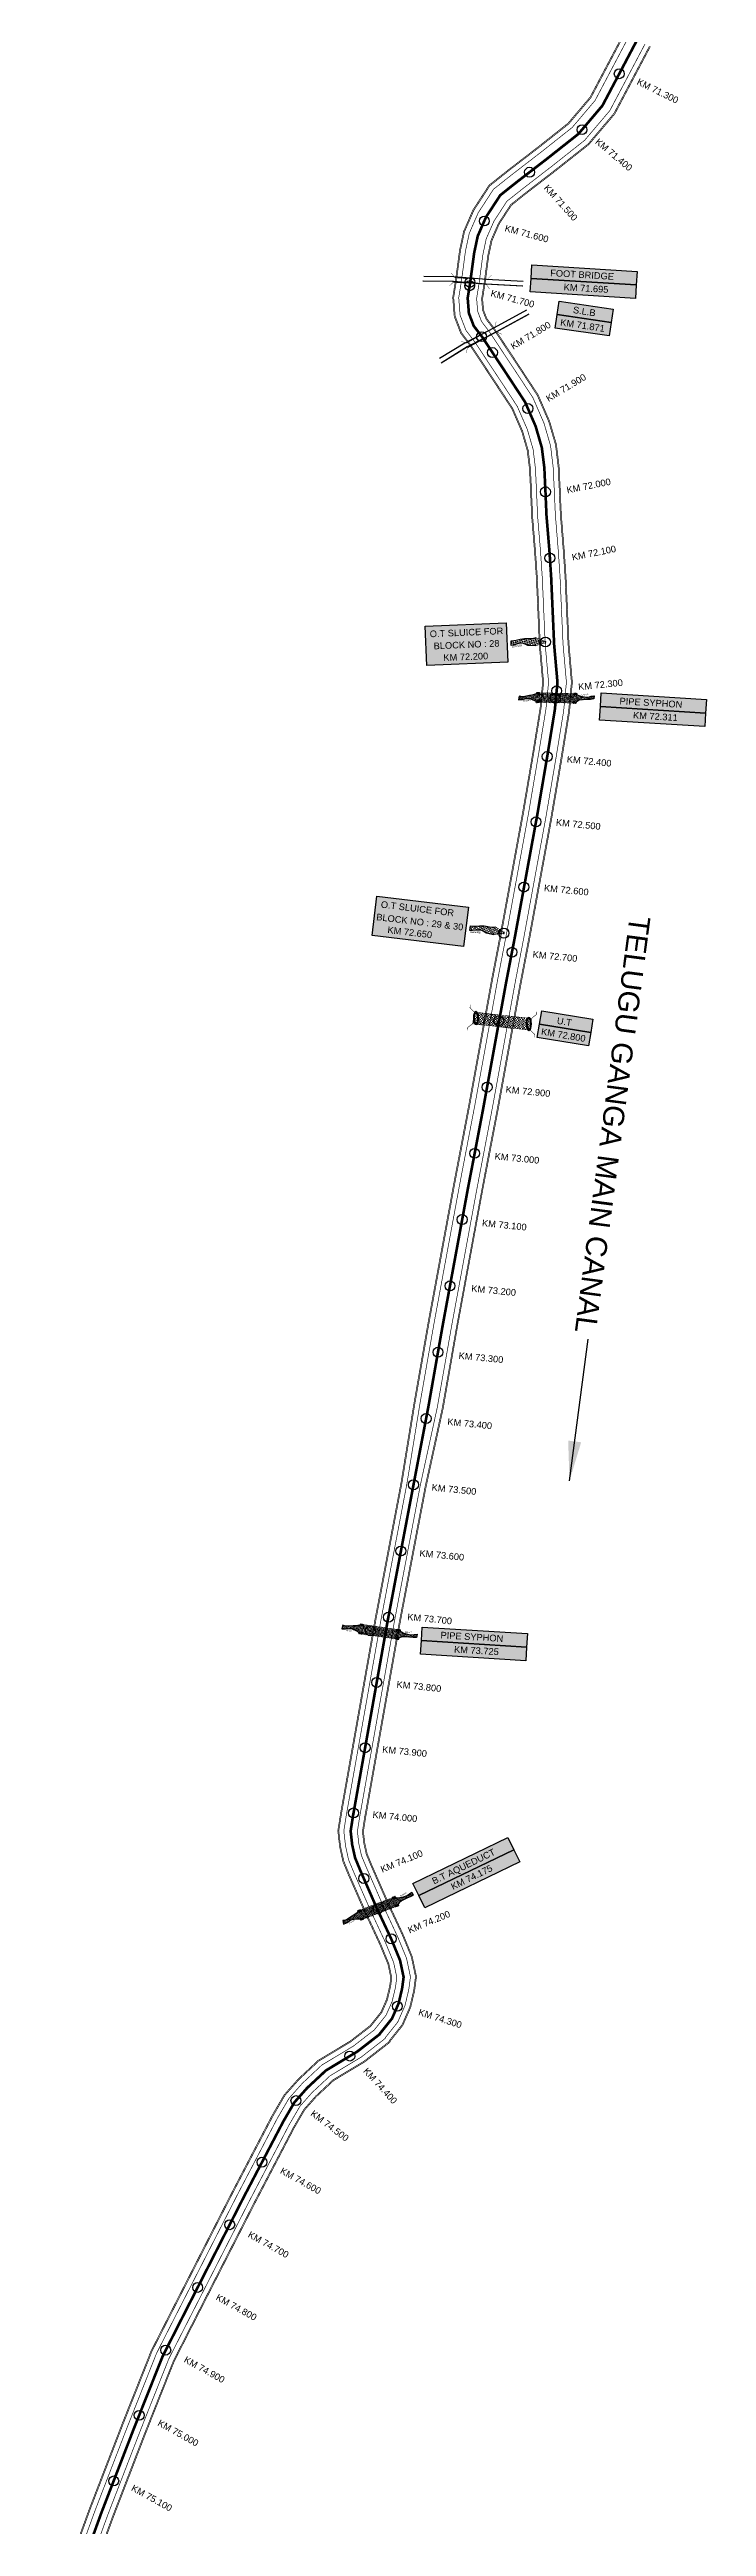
# Model space of a CAD drawing. Header units: inches. Extents: x 85036 to 260440, y 1649183 to 1742360.
# Drawn here: x 94569 to 95559, y 1667395 to 1671132 of the extents above; entities that cross this region are included whole.
import ezdxf

# ---------------------------------------------------------------- set-up
doc = ezdxf.new("R2010")
doc.units = ezdxf.units.IN
doc.header["$MEASUREMENT"] = 0
doc.header["$PDMODE"] = 32
doc.header["$PDSIZE"] = 15
doc.linetypes.add('ACAD_ISO02W100', pattern=[15, 12, -3])
for name, color, linetype in [('bed with', 5, 'Continuous'), ('cahnige', 7, 'Continuous'), ('CARTTRACK', 30, 'ACAD_ISO02W100'), ('chainage', 7, 'Continuous'), ('laying', 4, 'Continuous'), ('lining', 4, 'Continuous'), ('OT', 7, 'Continuous'), ('ROAD', 6, 'Continuous'), ('SLB', 11, 'Continuous'), ('STREAM', 4, 'Continuous'), ('Stu coo', 3, 'Continuous'), ('top of bund', 1, 'Continuous'), ('UT', 173, 'ACAD_ISO02W100'), ('V', 6, 'Continuous'), ('ZSTU', 7, 'Continuous')]:
    doc.layers.add(name, color=color, linetype=linetype)
doc.styles.add('5mm', font='times.ttf', dxfattribs={"height": 3})
doc.styles.get("Standard").update_dxf_attribs({"font": 'arial.ttf'})
doc.dimstyles.get("Standard").update_dxf_attribs({"dimtxt": 0.18, "dimasz": 0.18, "dimexe": 0.18, "dimexo": 0.0625, "dimgap": 0.09, "dimtad": 0, "dimtih": 1, "dimtoh": 1, "dimdec": 4, "dimzin": 0, "dimdsep": 46, "dimtxsty": 'Standard', "dimcen": 0.09, "dimadec": 0, "dimazin": 0, "dimtfac": 1, "dimtdec": 4, "dimtofl": 0, "dimtmove": 0, "dimatfit": 3, "dimfxl": 1, "dimtolj": 1, "dimtzin": 0, "dimarcsym": 0})
pattern_1 = [(228.0128, (-362214.33102, -1526288.49251), (-7.999998232158, -9.0000013416072), [0.134536, -13.319088]), (184.9697, (-362214.42102, -1526288.592507), (12.0000010515176, 0.999991307007), [0.230868, -22.855925]), (132.5104, (-362214.65102, -1526288.61251), (9.9999907183468, -11.0000086738712), [0.162788, -16.116032]), (267.2737, (-362215.04102, -1526288.862507), (0.9999960177272, 20.0000002949735), [0.210238, -20.813558]), (292.8337, (-362215.05102, -1526289.072507), (-5.0000099054371, 11.9999964117778), [0.206155, -20.409373]), (357.2737, (-362214.97102, -1526289.262507), (-20.0000002949735, 0.9999960177272), [0.210238, -20.813558]), (37.6942, (-362214.761022, -1526289.272507), (-13.000007345618, -9.9999904051605), [0.278029, -27.524849]), (72.2553, (-362214.541022, -1526289.102507), (7.0000107627054, 21.9999962312392), [0.262488, -25.986321]), (121.4296, (-362214.46102, -1526288.852507), (-8.0000082341764, 12.9999950364926), [0.21095, -20.884073]), (175.2364, (-362214.57102, -1526288.67251), (11.0000009463196, -0.9999915326613), [0.240832, -11.800763]), (222.3974, (-362214.811022, -1526288.652507), (-12.0000073510732, -10.9999920820141), [0.311448, -30.833375]), (138.8141, (-362214.05102, -1526288.87251), (-7.0000029468057, 5.999997313343), [0.106301, -10.523844]), (171.4692, (-362214.13102, -1526288.802507), (12.9999982848151, -2.0000079100398), [0.202237, -20.021511]), (225, (-362214.331, -1526288.7725), (-1e-16, -1.00000030945), [0.141421, -1.272792]), (203.1986, (-362214.40102, -1526288.65251), (4.999999730667, 2.000001325265), [0.076158, -7.539615]), (291.8014, (-362214.47102, -1526288.6825), (-0.9999999105, 3.00000027301), [0.107703, -5.277462]), (30.9638, (-362214.43102, -1526288.7825), (2.999998022288, 2.00000248354), [0.174929, -5.656023]), (161.5651, (-362214.28102, -1526288.6925), (2.00000043459, -0.99999840322), [0.126491, -3.035787]), (16.3895, (-362215.05102, -1526288.682507), (10.000002198412, 2.999992709818), [0.1772, -17.542845]), (70.3462, (-362214.88102, -1526288.63251), (-3.9999952473717, -11.0000021356062), [0.148661, -14.717408]), (293.1986, (-362214.28102, -1526288.49251), (-2.000001325265, 4.999999730667), [0.152315, -7.463458]), (343.6105, (-362214.22102, -1526288.632507), (-10.000002198412, 2.999992709818), [0.1772, -17.542845]), (339.444, (-362215.05102, -1526289.30251), (-5.000001844542, 1.999995996422), [0.17088, -8.373124]), (294.7751, (-362214.89102, -1526289.36251), (-4.9999921892452, 11.000003421839), [0.143178, -14.174643]), (66.8014, (-362214.27102, -1526289.49251), (2.000001325265, 4.999999730667), [0.152315, -7.463458]), (17.354, (-362214.21102, -1526289.35251), (-13.0000020190968, -3.9999945022591), [0.167631, -16.595424]), (69.444, (-362214.76102, -1526289.49251), (-1.999995996422, -5.000001844542), [0.08544, -8.458564]), (101.3099, (-362214.33102, -1526289.4925), (-0.999997632162, 4.00000075223), [0.05099, -5.048029]), (165.9638, (-362214.34102, -1526289.4425), (3.00000054599, -0.99999805736), [0.206155, -3.91695]), (186.009, (-362214.54102, -1526289.392507), (9.999999750906, 0.9999993174818), [0.19105, -18.913923]), (303.6901, (-362214.43102, -1526288.8725), (-1.000001334507, 1.99999955777), [0.144222, -3.461329]), (353.1572, (-362214.351022, -1526288.992507), (16.9999993654786, -2.0000079979248), [0.251794, -24.927563]), (60.9454, (-362214.10102, -1526289.02251), (-4.000000027199, -7.0000003845697), [0.102956, -10.192674]), (90, (-362214.051, -1526288.9325), (-1, 1), [0.06, -0.94]), (120.2564, (-362214.56102, -1526289.36251), (3.9999948868027, -7.0000024558547), [0.138924, -13.75352]), (48.0128, (-362214.63102, -1526289.24251), (7.999998232158, 9.0000013416072), [0.269072, -13.184552]), (0, (-362214.451, -1526289.0425), (1, 1), [0.26, -0.74]), (325.3048, (-362214.19102, -1526289.04251), (-9.9999942589875, 7.0000086095945), [0.158114, -15.653274]), (254.0546, (-362214.06102, -1526289.13251), (-0.999999889296, -4.000000126652), [0.145602, -7.134508]), (207.646, (-362214.10102, -1526289.272507), (-18.9999958071796, -10.0000077131692), [0.237065, -23.469474]), (175.4261, (-362214.311022, -1526289.382507), (-13.0000005583121, 0.9999948011611), [0.250799, -24.829074])]
pattern_2 = [(0, (-362215.051, -1526289.4925), (1.25, 1.25), [1.25, -1.25])]
pattern_3 = [(228.0128, (-362243.17535, -1526336.432974), (-7.999998232158, -9.0000013416072), [0.134536, -13.319088]), (184.9697, (-362243.26535, -1526336.532974), (12.0000010515176, 0.999991307007), [0.230868, -22.855925]), (132.5104, (-362243.49535, -1526336.552974), (9.9999907183468, -11.0000086738712), [0.162788, -16.116032]), (267.2737, (-362243.88535, -1526336.802974), (0.9999960177272, 20.0000002949735), [0.210238, -20.813558]), (292.8337, (-362243.89535, -1526337.012974), (-5.0000099054371, 11.9999964117778), [0.206155, -20.409373]), (357.2737, (-362243.81535, -1526337.202974), (-20.0000002949735, 0.9999960177272), [0.210238, -20.813558]), (37.6942, (-362243.60535, -1526337.212974), (-13.000007345618, -9.9999904051605), [0.278029, -27.524849]), (72.2553, (-362243.38535, -1526337.042974), (7.0000107627054, 21.9999962312392), [0.262488, -25.986321]), (121.4296, (-362243.30535, -1526336.792974), (-8.0000082341764, 12.9999950364926), [0.21095, -20.884073]), (175.2364, (-362243.41535, -1526336.612974), (11.0000009463196, -0.9999915326613), [0.240832, -11.800763]), (222.3974, (-362243.65535, -1526336.592974), (-12.0000073510732, -10.9999920820141), [0.311448, -30.833375]), (138.8141, (-362242.89535, -1526336.81297), (-7.0000029468057, 5.999997313343), [0.106301, -10.523844]), (171.4692, (-362242.97535, -1526336.742974), (12.9999982848151, -2.0000079100398), [0.202237, -20.021511]), (225, (-362243.17535, -1526336.713), (-1e-16, -1.00000030945), [0.141421, -1.272792]), (203.1986, (-362243.24535, -1526336.59297), (4.999999730667, 2.000001325265), [0.076158, -7.539615]), (291.8014, (-362243.31535, -1526336.62297), (-0.9999999105, 3.00000027301), [0.107703, -5.277462]), (30.9638, (-362243.27535, -1526336.72297), (2.999998022288, 2.00000248354), [0.174929, -5.656023]), (161.5651, (-362243.12535, -1526336.63297), (2.00000043459, -0.99999840322), [0.126491, -3.035787]), (16.3895, (-362243.89535, -1526336.622974), (10.000002198412, 2.999992709818), [0.1772, -17.542845]), (70.3462, (-362243.72535, -1526336.572974), (-3.9999952473717, -11.0000021356062), [0.148661, -14.717408]), (293.1986, (-362243.12535, -1526336.43297), (-2.000001325265, 4.999999730667), [0.152315, -7.463458]), (343.6105, (-362243.06535, -1526336.572974), (-10.000002198412, 2.999992709818), [0.1772, -17.542845]), (339.444, (-362243.89535, -1526337.24297), (-5.000001844542, 1.999995996422), [0.17088, -8.373124]), (294.7751, (-362243.73535, -1526337.302974), (-4.9999921892452, 11.000003421839), [0.143178, -14.174643]), (66.8014, (-362243.11535, -1526337.43297), (2.000001325265, 4.999999730667), [0.152315, -7.463458]), (17.354, (-362243.05535, -1526337.292974), (-13.0000020190968, -3.9999945022591), [0.167631, -16.595424]), (69.444, (-362243.60535, -1526337.43297), (-1.999995996422, -5.000001844542), [0.08544, -8.458564]), (101.3099, (-362243.17535, -1526337.43297), (-0.999997632162, 4.00000075223), [0.05099, -5.048029]), (165.9638, (-362243.18535, -1526337.38297), (3.00000054599, -0.99999805736), [0.206155, -3.91695]), (186.009, (-362243.38535, -1526337.332974), (9.999999750906, 0.9999993174818), [0.19105, -18.913923]), (303.6901, (-362243.27535, -1526336.81297), (-1.000001334507, 1.99999955777), [0.144222, -3.461329]), (353.1572, (-362243.19535, -1526336.932974), (16.9999993654786, -2.0000079979248), [0.251794, -24.927563]), (60.9454, (-362242.94535, -1526336.96297), (-4.000000027199, -7.0000003845697), [0.102956, -10.192674]), (90, (-362242.8953, -1526336.873), (-1, 1), [0.06, -0.94]), (120.2564, (-362243.40535, -1526337.302974), (3.9999948868027, -7.0000024558547), [0.138924, -13.75352]), (48.0128, (-362243.47535, -1526337.182974), (7.999998232158, 9.0000013416072), [0.269072, -13.184552]), (0, (-362243.2953, -1526336.983), (1, 1), [0.26, -0.74]), (325.3048, (-362243.03535, -1526336.982974), (-9.9999942589875, 7.0000086095945), [0.158114, -15.653274]), (254.0546, (-362242.90535, -1526337.07297), (-0.999999889296, -4.000000126652), [0.145602, -7.134508]), (207.646, (-362242.94535, -1526337.212974), (-18.9999958071796, -10.0000077131692), [0.237065, -23.469474]), (175.4261, (-362243.15535, -1526337.322974), (-13.0000005583121, 0.9999948011611), [0.250799, -24.829074])]

# ---------------------------------------------------------------- blocks, each defined once
blk = doc.blocks.new('VBVB')
at = {"layer": 'STREAM'}
h = blk.add_hatch(dxfattribs=at)
h.set_pattern_fill('DASH', color=256, scale=10, style=0)
h.set_pattern_definition([(0, (17867.8837, -28501.71), (1.25, 1.25), [1.25, -1.25])])
h.paths.add_polyline_path([(380096, 1497775), (380098.9, 1497780.2), (380100.4, 1497784.6), (380101.8, 1497788.8), (380103.8, 1497793.6), (380099.5, 1497795.9), (380098.5, 1497793.5), (380097.6, 1497789.6), (380097, 1497787.7), (380095.8, 1497784.7), (380093.9, 1497783), (380090.9, 1497780.8), (380086.6, 1497774), (380084.6, 1497765.2), (380084.1, 1497764.3), (380085.9, 1497763.2), (380086.6, 1497763.8), (380093.7, 1497769.3), (380094.5, 1497772.7)])
at = {"layer": 'OT', "const_width": 0.5}
blk.add_lwpolyline([(380084.6, 1497765.2), (380084.1, 1497764.3), (380083.5, 1497763.5), (380085.4, 1497762.3), (380085.9, 1497763.2), (380084.1, 1497764.3), (380085.9, 1497763.2), (380086.6, 1497763.8), (380093.7, 1497769.3), (380086.6, 1497763.8), (380085.9, 1497763.2), (380084.1, 1497764.3), (380084.6, 1497765.2), (380086.6, 1497774)], dxfattribs=at)
at = {"layer": 'STREAM'}
blk.add_lwpolyline([(380086.6, 1497774), (380090.9, 1497780.8), (380093.9, 1497783), (380095.8, 1497784.7), (380097, 1497787.7), (380097.6, 1497789.6), (380098.5, 1497793.5), (380099.5, 1497795.9), (380103.8, 1497793.6), (380101.8, 1497788.8), (380100.4, 1497784.6), (380098.9, 1497780.2), (380096, 1497775), (380094.5, 1497772.7), (380093.7, 1497769.3)], dxfattribs=at)
at = {"layer": 'cahnige', "style": '5mm'}
blk.add_text('Stream', height=2.5, rotation=71.1743, dxfattribs=at).set_placement((380095, 1497785.5))
blk = doc.blocks.new('FGDFGDFG6YURT')
at = {"layer": 'ROAD', "color": 1, "linetype": 'Continuous', "lineweight": 25}
for points in [[(386103.5, 1482907.4, 0), (386134.5, 1482913, 0), (386162.3, 1482917.4, 0), (386187, 1482923.1, 0)], [(386104.2, 1482903.5, 0), (386135.2, 1482909.2, 0), (386163.1, 1482913.6, 0), (386187.9, 1482919.3, 0)], [(386104.3, 1482907.7, 0), (386135.3, 1482913.3, 0), (386163.2, 1482917.7, 0), (386188, 1482923.4, 0)]]:
    blk.add_polyline3d(points, dxfattribs=at)
at = {"layer": 'SLB'}
for points, const_width in [([(386134.6, 1482913.4), (386134.2, 1482913.4), (386130.6, 1482916.6)], 0.3), ([(386134.6, 1482913.4), (386148.2, 1482915.4), (386161.8, 1482917.9)], 0.5), ([(386161.9, 1482914.1), (386148.3, 1482911.6), (386134.8, 1482908.7)], 0.5), ([(386162, 1482918.2), (386148.4, 1482915.7), (386134.9, 1482912.9)], 0.5), ([(386161.8, 1482917.9), (386162.2, 1482917.9), (386164.8, 1482922)], 0.3), ([(386161.9, 1482914.1), (386162.2, 1482914), (386165.9, 1482910.9)], 0.3), ([(386134.8, 1482908.7), (386134.5, 1482908.7), (386131.9, 1482904.6)], 0.3)]:
    blk.add_lwpolyline(points, dxfattribs=dict(at, const_width=const_width))
blk = doc.blocks.new('A$C377B10CC')
at = {"layer": 'STREAM'}
h = blk.add_hatch(dxfattribs=at)
h.set_pattern_fill('DASH', color=256, scale=10, style=0)
h.set_pattern_definition(pattern_2)
h.paths.add_polyline_path([(-60.2, -34.7), (-54, -38.6), (-47.9, -42.7), (-22.3, -0.1), (-28.4, 4), (-34.5, 8)])
h = blk.add_hatch(dxfattribs=at)
h.set_pattern_fill('DASH', color=256, scale=10, style=0)
h.set_pattern_definition(pattern_2)
h.paths.add_polyline_path([(-21.1, 10.4), (-19.3, 15), (-16.2, 21.2), (-13.8, 26.1), (-11.8, 30.8), (-15.9, 33.3), (-17.5, 29), (-18.4, 24.9), (-21.4, 20), (-25.2, 15.7), (-29.9, 11.7), (-32.6, 7.4), (-28.1, 4.5), (-23.6, 1.5), (-21.1, 5.7)])
h = blk.add_hatch(dxfattribs=at)
h.set_pattern_fill('DASH', color=256, scale=10, style=0)
h.set_pattern_definition(pattern_2)
h.paths.add_polyline_path([(-57.7, -50.5), (-52.5, -46.4), (-49.9, -42.1), (-54.3, -39.1), (-58.8, -36.3), (-61.4, -40.5), (-63.6, -47.5), (-64.8, -50.6), (-68, -60.3), (-69.9, -62.9), (-71.7, -64.6), (-67.4, -68.4), (-64.9, -63), (-63.3, -57.9), (-61.9, -54.8), (-59.5, -52.2)])
at = {"layer": 'UT', "ltscale": 0.2}
h = blk.add_hatch(dxfattribs=at)
h.set_pattern_fill('GRAVEL', color=256, style=0)
h.set_pattern_definition(pattern_1)
h.paths.add_polyline_path([(-34.2, 8.5), (-32.6, 7.4), (-29.9, 11.7), (-31.7, 12.8)])
h = blk.add_hatch(dxfattribs=at)
h.set_pattern_fill('GRAVEL', color=256, style=0)
h.set_pattern_definition(pattern_1)
h.paths.add_polyline_path([(-23.6, 1.5), (-22, 0.4), (-19.4, 4.7), (-21.1, 5.7)])
h = blk.add_hatch(dxfattribs=at)
h.set_pattern_fill('GRAVEL', color=256, style=0)
h.set_pattern_definition(pattern_3)
h.paths.add_polyline_path([(-58.8, -36.3), (-60.5, -35.2), (-63.1, -39.5), (-61.4, -40.5)])
h = blk.add_hatch(dxfattribs=at)
h.set_pattern_fill('GRAVEL', color=256, style=0)
h.set_pattern_definition(pattern_3)
h.paths.add_polyline_path([(-48.2, -43.2), (-49.9, -42.2), (-52.5, -46.4), (-50.8, -47.5)])
at = {"layer": 'STREAM'}
for points in [[(-29.9, 11.7), (-25.2, 15.7), (-21.4, 20), (-18.4, 24.9), (-17.5, 29), (-15.9, 33.3), (-11.8, 30.8), (-13.8, 26.1), (-16.2, 21.2), (-19.3, 15), (-21.1, 10.4), (-21.1, 5.7)], [(-61.4, -40.5), (-63.6, -47.5), (-64.8, -50.6), (-68, -60.3), (-69.9, -62.9), (-71.7, -64.6), (-67.4, -68.4), (-64.9, -63), (-63.3, -57.9), (-61.9, -54.8), (-59.5, -52.2), (-57.7, -50.5), (-52.5, -46.4)]]:
    blk.add_lwpolyline(points, dxfattribs=at)
at = {"layer": 'UT', "ltscale": 0.2, "const_width": 0.5}
for points in [[(-60.5, -35.2), (-34.5, 8)], [(-48.2, -43.3), (-22.3, -0.1)], [(-34.6, 8), (-28.4, 4), (-22.3, -0.1)], [(-34.2, 8.5), (-31.7, 12.8)], [(-34.2, 8.5), (-28.1, 4.5), (-22, 0.4)], [(-32.6, 7.4), (-29.9, 11.7)], [(-31.7, 12.8), (-29.9, 11.7)], [(-23.6, 1.5), (-21.1, 5.7)], [(-22.3, -0.1), (-22, 0.4)], [(-22, 0.4), (-19.4, 4.7)], [(-21.1, 5.7), (-19.4, 4.7)], [(-63.1, -39.5), (-60.5, -35.2)], [(-61.4, -40.5), (-58.8, -36.3)], [(-60.5, -35.2), (-54.3, -39.1), (-48.2, -43.3)], [(-60.2, -34.7), (-54, -38.6), (-47.9, -42.8)], [(-63.1, -39.5), (-61.4, -40.5)], [(-52.5, -46.4), (-49.9, -42.1)], [(-52.5, -46.4), (-50.8, -47.5)], [(-50.8, -47.5), (-48.2, -43.2)]]:
    blk.add_lwpolyline(points, dxfattribs=at)
at = {"layer": 'cahnige', "style": '5mm'}
for p in [(-24.7, 17), (-60.9, -63.7)]:
    blk.add_text('Stream', height=2.5, rotation=71.1743, dxfattribs=at).set_placement(p)
blk = doc.blocks.new('GGF')
at = {"layer": 'STREAM'}
h = blk.add_hatch(dxfattribs=at)
h.set_pattern_fill('DASH', color=256, scale=10, angle=-6.0827, style=0)
h.set_pattern_definition([(353.91726508, (-115347.3726, 1016.3876), (1.3754179499, 1.1105068496), [1.25, -1.25])])
h.paths.add_polyline_path([(406186.8, 1485623.9), (406186.3, 1485618.2), (406185.8, 1485612.4), (406242.6, 1485608.9), (406242.9, 1485614.6), (406243.1, 1485620.4)])
at = {"layer": 'laying', "linetype": 'ByBlock', "extrusion": (0, 0, -1)}
for centre in [(406188.8, 1485618.1), (406240.8, 1485615)]:
    blk.add_ellipse(centre, major_axis=(0.4, -6.37), ratio=0.388717, dxfattribs=at)
at = {"layer": 'laying', "linetype": 'ByBlock'}
for points in [[(406189.2, 1485612.2), (406189.1, 1485612.2), (406189.1, 1485612.2), (406188.9, 1485612.3), (406188.8, 1485612.4), (406188.5, 1485612.6), (406188.4, 1485612.8), (406188, 1485613.3), (406187.7, 1485613.9), (406187.3, 1485615.2), (406187.1, 1485615.9), (406186.9, 1485617.5), (406186.8, 1485618.3), (406186.8, 1485619.9), (406186.9, 1485620.7), (406187.2, 1485622.1), (406187.4, 1485622.7), (406187.7, 1485623.4), (406187.9, 1485623.6), (406188.1, 1485623.8), (406188.2, 1485623.9), (406188.4, 1485624), (406188.5, 1485624), (406188.6, 1485623.9), (406188.7, 1485623.9), (406189, 1485623.8), (406189.1, 1485623.6), (406189.4, 1485623.3), (406189.5, 1485623.1), (406190, 1485622.3), (406190.2, 1485621.6), (406190.6, 1485620), (406190.8, 1485619), (406190.9, 1485617.2), (406190.8, 1485616.3), (406190.6, 1485614.6), (406190.4, 1485613.9), (406190.1, 1485613), (406189.9, 1485612.8), (406189.6, 1485612.4), (406189.5, 1485612.4), (406189.3, 1485612.3), (406189.3, 1485612.2), (406189.2, 1485612.2)], [(406241.2, 1485609.1), (406241.1, 1485609.1), (406241, 1485609.1), (406240.8, 1485609.2), (406240.7, 1485609.3), (406240.5, 1485609.5), (406240.4, 1485609.6), (406240, 1485610.2), (406239.7, 1485610.7), (406239.3, 1485612), (406239.1, 1485612.8), (406238.9, 1485614.4), (406238.8, 1485615.2), (406238.8, 1485616.8), (406238.9, 1485617.6), (406239.1, 1485618.9), (406239.3, 1485619.5), (406239.7, 1485620.2), (406239.8, 1485620.4), (406240.1, 1485620.7), (406240.2, 1485620.8), (406240.4, 1485620.8), (406240.4, 1485620.8), (406240.6, 1485620.8), (406240.7, 1485620.8), (406241, 1485620.6), (406241.1, 1485620.5), (406241.4, 1485620.2), (406241.5, 1485620), (406241.9, 1485619.2), (406242.2, 1485618.5), (406242.6, 1485616.8), (406242.7, 1485615.9), (406242.8, 1485614.1), (406242.8, 1485613.1), (406242.6, 1485611.5), (406242.4, 1485610.7), (406242, 1485609.9), (406241.9, 1485609.6), (406241.6, 1485609.3), (406241.5, 1485609.2), (406241.3, 1485609.1), (406241.2, 1485609.1), (406241.2, 1485609.1)]]:
    blk.add_open_spline(points, degree=3, knots=[0, 0, 0, 0, 0.189072, 0.189072, 0.378144, 0.378144, 0.567217, 0.567217, 0.964238, 0.964238, 1.36126, 1.36126, 1.758281, 1.758281, 2.155303, 2.155303, 2.552324, 2.552324, 2.807761, 2.807761, 3.01244, 3.01244, 3.217119, 3.217119, 3.421798, 3.421798, 3.626477, 3.626477, 3.831155, 3.831155, 4.280923, 4.280923, 4.73069, 4.73069, 5.180458, 5.180458, 5.630225, 5.630225, 5.896844, 5.896844, 6.112115, 6.112115, 6.283185, 6.283185, 6.283185, 6.283185], dxfattribs=at)
at = {"layer": 'UT', "ltscale": 0.2, "const_width": 0.5}
for points in [[(406181, 1485605.6), (406181.2, 1485608.6), (406185.8, 1485612.4), (406186.3, 1485618.2), (406186.8, 1485623.9), (406182.5, 1485628), (406182.5, 1485631)], [(406185.8, 1485612.4), (406242.6, 1485608.9)], [(406186.8, 1485623.9), (406243.1, 1485620.4)], [(406247.7, 1485627.4), (406247.6, 1485624.4), (406243.1, 1485620.4), (406242.9, 1485614.6), (406242.6, 1485608.9), (406247.1, 1485604.9), (406247.3, 1485602)]]:
    blk.add_lwpolyline(points, dxfattribs=at)

msp = doc.modelspace()

# ---------------------------------------------------------------- hatches: boundary and pattern name
at = {"layer": 'V'}
for points in [[(95135.1, 1670262.2), (95257.3, 1670267.4), (95259.9, 1670208.1), (95137.7, 1670202.8)], [(95062.1, 1669854.8), (95200.3, 1669838.1), (95193.2, 1669779), (95055.1, 1669795.8)]]:
    msp.add_hatch(color=2, dxfattribs=at).paths.add_polyline_path(points)
at = {"layer": 'ZSTU'}
h = msp.add_hatch(color=135, dxfattribs=at)
h.set_gradient(color1=(141, 177, 78), color2=(107, 135, 59), one_color=1, tint=0.38, name='CYLINDER')
h.paths.add_polyline_path([(95296, 1670807.4), (95294.8, 1670786.9), (95453.6, 1670777), (95454.8, 1670797.4)])
h.paths.add_polyline_path([(95320.7, 1670787.8), (95422, 1670781.9), (95422.9, 1670797.4), (95321.6, 1670803.3)], flags=24)
h = msp.add_hatch(color=252, dxfattribs=at)
h.set_gradient(color1=(167, 88, 159), color2=(127, 67, 121), one_color=1, tint=0.38, name='CYLINDER')
h.paths.add_polyline_path([(95452.4, 1670756.6), (95453.6, 1670777), (95294.8, 1670786.9), (95293.6, 1670766.5)])
h.paths.add_polyline_path([(95341.1, 1670766.4), (95413.7, 1670762.2), (95414.6, 1670777.5), (95342, 1670781.7)], flags=24)
h = msp.add_hatch(color=252, dxfattribs=at)
h.set_gradient(color1=(167, 88, 159), color2=(127, 67, 121), one_color=1, tint=0.38, name='CYLINDER')
h.paths.add_polyline_path([(95412.6, 1670700.1), (95415.6, 1670720.4), (95334.2, 1670732.4), (95331.1, 1670712.1)])
h.paths.add_polyline_path([(95335.5, 1670713.8), (95407.3, 1670703), (95409.6, 1670718.1), (95337.7, 1670728.9)], flags=24)
h = msp.add_hatch(color=135, dxfattribs=at)
h.set_gradient(color1=(141, 177, 78), color2=(107, 135, 59), one_color=1, tint=0.38, name='CYLINDER')
h.paths.add_polyline_path([(95415.6, 1670720.4), (95418.6, 1670740.6), (95337.2, 1670752.6), (95334.2, 1670732.4)])
h.paths.add_polyline_path([(95354.6, 1670732.5), (95393.5, 1670726.6), (95395.8, 1670741.9), (95356.9, 1670747.8)], flags=24)
h = msp.add_hatch(color=135, dxfattribs=at)
h.set_gradient(color1=(141, 177, 78), color2=(107, 135, 59), one_color=1, tint=0.38, name='CYLINDER')
h.paths.add_polyline_path([(95400.6, 1670161.5), (95399.4, 1670141), (95558.2, 1670131.1), (95559.4, 1670151.5)])
h.paths.add_polyline_path([(95425.3, 1670141.9), (95525, 1670136.1), (95525.9, 1670151.6), (95426.2, 1670157.4)], flags=24)
h = msp.add_hatch(color=252, dxfattribs=at)
h.set_gradient(color1=(167, 88, 159), color2=(127, 67, 121), one_color=1, tint=0.38, name='CYLINDER')
h.paths.add_polyline_path([(95557, 1670110.7), (95558.2, 1670131.1), (95399.4, 1670141), (95398.2, 1670120.6)])
h.paths.add_polyline_path([(95445.7, 1670120.5), (95518.3, 1670116.3), (95519.2, 1670131.6), (95446.6, 1670135.8)], flags=24)
h = msp.add_hatch(color=135, dxfattribs=at)
h.set_gradient(color1=(141, 177, 78), color2=(107, 135, 59), one_color=1, tint=0.38, name='CYLINDER')
h.paths.add_polyline_path([(95311, 1669682), (95307.7, 1669661.9), (95384.9, 1669649.1), (95388.2, 1669669.3)])
h.paths.add_polyline_path([(95330.3, 1669660.5), (95357.5, 1669656), (95360, 1669671), (95332.8, 1669675.5)], flags=24)
h = msp.add_hatch(color=252, dxfattribs=at)
h.set_gradient(color1=(167, 88, 159), color2=(127, 67, 121), one_color=1, tint=0.38, name='CYLINDER')
h.paths.add_polyline_path([(95381.5, 1669628.9), (95384.9, 1669649.1), (95307.7, 1669661.9), (95304.3, 1669641.7)])
h.paths.add_polyline_path([(95306.6, 1669643.7), (95378.3, 1669631.8), (95380.8, 1669646.9), (95309.1, 1669658.8)], flags=24)
h = msp.add_hatch(color=135, dxfattribs=at)
h.set_gradient(color1=(141, 177, 78), color2=(107, 135, 59), one_color=1, tint=0.38, name='CYLINDER')
h.paths.add_polyline_path([(95130.7, 1668752.2), (95129.5, 1668731.8), (95288.2, 1668721.9), (95289.4, 1668742.3)])
h.paths.add_polyline_path([(95155.3, 1668732.7), (95255.1, 1668726.9), (95256, 1668742.4), (95156.3, 1668748.2)], flags=24)
h = msp.add_hatch(color=252, dxfattribs=at)
h.set_gradient(color1=(167, 88, 159), color2=(127, 67, 121), one_color=1, tint=0.38, name='CYLINDER')
h.paths.add_polyline_path([(95287, 1668701.4), (95288.2, 1668721.9), (95129.5, 1668731.8), (95128.3, 1668711.3)])
h.paths.add_polyline_path([(95175.8, 1668711.2), (95248.3, 1668707), (95249.2, 1668722.3), (95176.6, 1668726.5)], flags=24)
h = msp.add_hatch(color=135, dxfattribs=at)
h.set_gradient(color1=(141, 177, 78), color2=(107, 135, 59), one_color=1, tint=0.38, name='CYLINDER')
h.paths.add_polyline_path([(95116.6, 1668365.5), (95125.6, 1668347.1), (95268.9, 1668416.3), (95259.9, 1668434.7)])
h.paths.add_polyline_path([(95147.6, 1668359.5), (95246, 1668407.4), (95238.8, 1668422.2), (95140.4, 1668374.2)], flags=24)
h = msp.add_hatch(color=252, dxfattribs=at)
h.set_gradient(color1=(167, 88, 159), color2=(127, 67, 121), one_color=1, tint=0.38, name='CYLINDER')
h.paths.add_polyline_path([(95277.8, 1668397.9), (95268.9, 1668416.3), (95125.6, 1668347.1), (95134.6, 1668328.8)])
h.paths.add_polyline_path([(95176, 1668351.9), (95241.3, 1668383.8), (95234.6, 1668397.6), (95169.3, 1668365.7)], flags=24)

# ---------------------------------------------------------------- linework, layer by layer
for p in [(95427.9, 1671095.7), (95371.7, 1671011.3), (95292.6, 1670947.1), (95224.4, 1670873.5), (95202.3, 1670775.9), (95236.7, 1670675.1), (95290.1, 1670590.6), (95316.6, 1670464.9), (95323.3, 1670365.1), (95333.5, 1670164.6), (95319.2, 1670065.6), (95302.3, 1669967), (95284.1, 1669868.7), (95266.1, 1669770.3), (95228.6, 1669566.8), (95209.8, 1669466.9), (95191, 1669367), (95172.6, 1669267), (95154.5, 1669166.9), (95136.6, 1669066.8), (95117.6, 1668966.9), (95098.6, 1668867), (95079.8, 1668767.1), (95062.1, 1668668.7), (95044.6, 1668570.2), (95027.1, 1668471.8), (95042.7, 1668373), (95083.9, 1668281.9), (95093.2, 1668180.1), (95021.5, 1668105), (94940.3, 1668037.8), (94889.1, 1667944.9), (94840.4, 1667850.6), (94792.1, 1667756), (94743.9, 1667661.4), (94703.9, 1667563), (94665.5, 1667464)]:
    msp.add_point(p)
at = {"color": 2}
for p in [(95202.7, 1670780.9), (95220.2, 1670699), (95316.6, 1670238.4), (95331.5, 1670153.7), (95253.8, 1669799.1), (95246.2, 1669667), (95052.7, 1668746.6), (95064.2, 1668327.2)]:
    msp.add_point(p, dxfattribs=at)
at = {"layer": 'bed with', "const_width": 1}
for points in [[(95442.3, 1671151.7), (95391.3, 1671055.2), (95356.9, 1671014.6), (95310.6, 1670977.9), (95265.9, 1670943.4), (95238.3, 1670921.5), (95215.2, 1670886), (95201.7, 1670855), (95195.9, 1670827.8), (95189.9, 1670783), (95185.8, 1670757.8), (95187.9, 1670731.4), (95196.7, 1670708.5), (95210.2, 1670690.9), (95243.4, 1670640.6), (95274, 1670594.1), (95289.2, 1670559.2), (95298, 1670529), (95301.5, 1670500), (95303.1, 1670466.4), (95303.2, 1670463.7)], [(95466.7, 1671140.5), (95413.7, 1671040.1), (95375.6, 1670995.2), (95327.1, 1670956.8), (95282.4, 1670922.3), (95258.4, 1670903.3), (95238.9, 1670873.2), (95227.3, 1670846.8), (95222.3, 1670823.2), (95216.4, 1670779.1), (95212.8, 1670756.7), (95214.3, 1670737.4), (95220.3, 1670721.7), (95232, 1670706.4), (95265.8, 1670655.4), (95297.7, 1670606.9), (95314.4, 1670568.4), (95324.3, 1670534.4), (95328.2, 1670502.3), (95329.9, 1670467.6), (95330, 1670465.3)], [(95303.2, 1670463.7), (95304.7, 1670428.9), (95309.2, 1670374.4), (95311.8, 1670335.4), (95316.3, 1670233.2), (95321.3, 1670177.7), (95317.4, 1670137.7), (95306.4, 1670070.4), (95291, 1669979.6), (95257.6, 1669797), (95244.4, 1669728.4), (95210, 1669539.1), (95196.7, 1669469.7)], [(95330, 1670465.3), (95331.5, 1670430.5), (95335.9, 1670376.4), (95338.6, 1670336.9), (95343.1, 1670235), (95348.2, 1670177.6), (95344, 1670134.2), (95332.9, 1670066), (95317.4, 1669974.9), (95283.9, 1669792.1), (95270.7, 1669723.5), (95236.3, 1669534.2), (95223, 1669464.6)], [(95196.7, 1669469.7), (95186.8, 1669417.8), (95148.5, 1669210.3), (95127.2, 1669088.6), (95107.7, 1668968.8)], [(95223, 1669464.6), (95213.1, 1669412.8), (95174.9, 1669205.5), (95153.5, 1669083.8), (95127.6, 1668965)], [(95107.7, 1668968.8), (95068.4, 1668762.4), (95017, 1668472.5)], [(95127.6, 1668965), (95088.4, 1668758.7), (95037.1, 1668469.7)], [(95017, 1668472.5), (95016.6, 1668470.6), (95012.5, 1668444.6), (95015.1, 1668422.1), (95019.7, 1668401.1), (95028.1, 1668380.9), (95052.8, 1668324.6), (95075, 1668277), (95087.6, 1668246.4), (95092.4, 1668223.7), (95090.4, 1668208.7), (95085.4, 1668187.5), (95076.3, 1668166.8), (95058.5, 1668144.5), (95027.3, 1668120.3), (94979.3, 1668091.4), (94950.1, 1668064), (94932.7, 1668044.5), (94929.8, 1668041.2), (94912.2, 1668011), (94852.1, 1667895.9), (94758.4, 1667712.3), (94730, 1667656.4), (94694.6, 1667567.1)], [(95037.1, 1668469.7), (95036.6, 1668467.2), (95033, 1668444.1), (95035.1, 1668425.5), (95039.2, 1668407.2), (95046.8, 1668388.9), (95071.3, 1668332.9), (95093.6, 1668285.2), (95107.1, 1668252.5), (95113, 1668224.5), (95110.4, 1668205), (95104.7, 1668181.1), (95093.8, 1668156.2), (95075.5, 1668133.3), (95074.4, 1668131.2), (95038.8, 1668103.5), (94991.6, 1668075.1), (94964.6, 1668049.9), (94947.9, 1668031), (94946.3, 1668029.2), (94930, 1668001.2), (94870.2, 1667886.6), (94776.5, 1667703.1), (94748.5, 1667648.1), (94713.6, 1667560.2)], [(94694.6, 1667567.1), (94685.5, 1667544.2), (94637.5, 1667419.8), (94610.3, 1667344.9), (94599, 1667315.7), (94598.9, 1667313.4), (94594, 1667272.6), (94589.1, 1667206.7), (94583.7, 1667113.7), (94578.2, 1667051.2)], [(94713.6, 1667560.2), (94704.4, 1667536.8), (94656.5, 1667412.7), (94629.3, 1667337.8), (94619.2, 1667311.7), (94614.2, 1667270.6), (94609.3, 1667205.3), (94603.9, 1667112.3), (94599.8, 1667049.5)]]:
    msp.add_lwpolyline(points, dxfattribs=at)
at = {"layer": 'lining', "const_width": 1}
for points in [[(95435.5, 1671154.9), (95385.1, 1671059.4), (95351.7, 1671020), (95306, 1670983.8), (95261.2, 1670949.4), (95232.7, 1670926.6), (95208.6, 1670889.5), (95194.5, 1670857.3), (95188.5, 1670829.1), (95182.4, 1670784.1), (95178.2, 1670758.1), (95180.5, 1670729.8), (95190.1, 1670704.8), (95204.1, 1670686.5), (95237.2, 1670636.5), (95267.4, 1670590.5), (95282.1, 1670556.7), (95290.6, 1670527.5), (95294, 1670499.4), (95295.6, 1670466.1), (95295.7, 1670463.2)], [(95473.5, 1671137.4), (95419.9, 1671035.9), (95380.9, 1670989.8), (95331.7, 1670950.9), (95287, 1670916.4), (95264.1, 1670898.2), (95245.5, 1670869.6), (95234.5, 1670844.5), (95229.7, 1670821.9), (95223.8, 1670778), (95220.3, 1670756.4), (95221.7, 1670739.1), (95227, 1670725.4), (95238.1, 1670710.8), (95272.1, 1670659.5), (95304.3, 1670610.4), (95321.5, 1670570.9), (95331.7, 1670536), (95335.7, 1670502.9), (95337.4, 1670468), (95337.5, 1670465.6)], [(95295.7, 1670463.2), (95297.2, 1670428.4), (95301.7, 1670373.8), (95304.4, 1670335), (95308.9, 1670232.7), (95313.8, 1670177.7), (95310, 1670138.6), (95299, 1670071.6), (95283.6, 1669980.9), (95250.2, 1669798.4), (95237, 1669729.8), (95202.6, 1669540.5), (95189.5, 1669471.8)], [(95337.5, 1670465.6), (95339, 1670431), (95343.4, 1670376.9), (95346.1, 1670337.3), (95350.6, 1670235.5), (95355.7, 1670177.6), (95351.4, 1670133.2), (95340.3, 1670064.8), (95324.8, 1669973.6), (95291.3, 1669790.7), (95278.1, 1669722.1), (95243.7, 1669532.8), (95230.2, 1669462.6)], [(95189.5, 1669471.8), (95179.4, 1669419.1), (95141.1, 1669211.6), (95119.8, 1669090), (95100.3, 1668970.2)], [(95230.2, 1669462.6), (95220.5, 1669411.4), (95182.3, 1669204.2), (95160.9, 1669082.5), (95135, 1668963.6)], [(95100.3, 1668970.2), (95061, 1668763.7), (95009.6, 1668473.9)], [(95135, 1668963.6), (95095.7, 1668757.3), (95044.6, 1668468.9)], [(95009.6, 1668473.9), (95009.2, 1668471.8), (95004.9, 1668444.8), (95007.6, 1668420.9), (95012.6, 1668398.8), (95021.2, 1668378), (95046, 1668321.5), (95068.1, 1668274), (95080.4, 1668244.2), (95084.8, 1668223.4), (95083.1, 1668210.1), (95078.3, 1668189.9), (95069.8, 1668170.7), (95053.2, 1668149.9), (95023, 1668126.5), (94974.7, 1668097.4), (94944.7, 1668069.3), (94927.1, 1668049.5), (94923.7, 1668045.6), (94905.7, 1668014.6), (94845.5, 1667899.4), (94751.8, 1667715.7), (94723.2, 1667659.5), (94687.4, 1667569.4)], [(95044.6, 1668468.9), (95044, 1668466), (95040.6, 1668444), (95042.5, 1668426.7), (95046.3, 1668409.5), (95053.7, 1668391.8), (95078.1, 1668336), (95100.5, 1668288.2), (95114.3, 1668254.7), (95120.6, 1668224.8), (95117.8, 1668203.7), (95111.9, 1668178.7), (95100.3, 1668152.3), (95081.8, 1668129.2), (95080.3, 1668126.3), (95043, 1668097.3), (94996.1, 1668069.1), (94970, 1668044.6), (94953.6, 1668026.1), (94952.4, 1668024.8), (94936.6, 1667997.6), (94876.8, 1667883.2), (94783.2, 1667699.7), (94755.4, 1667645), (94720.5, 1667557)], [(94687.4, 1667569.4), (94678.5, 1667546.9), (94630.5, 1667422.5), (94603.2, 1667347.6), (94591.5, 1667317.1), (94591.5, 1667313.9), (94586.5, 1667273.3), (94581.6, 1667207.1), (94576.2, 1667114.2), (94570.7, 1667051.8)], [(94720.5, 1667557), (94711.4, 1667534.1), (94663.6, 1667410.1), (94636.3, 1667335.2), (94626.5, 1667309.9), (94621.6, 1667269.9), (94616.8, 1667204.8), (94611.4, 1667111.8), (94607.3, 1667049)]]:
    msp.add_lwpolyline(points, dxfattribs=at)
at = {"layer": 'top of bund', "const_width": 1}
for points in [[(95434.1, 1671155.5), (95383.8, 1671060.3), (95350.6, 1671021.1), (95305.1, 1670985), (95260.3, 1670950.5), (95231.6, 1670927.7), (95207.2, 1670890.2), (95193.1, 1670857.7), (95187, 1670829.4), (95181, 1670784.4), (95176.7, 1670758.2), (95179, 1670729.4), (95188.8, 1670704), (95202.8, 1670685.7), (95235.9, 1670635.7), (95266.1, 1670589.8), (95280.7, 1670556.2), (95289.1, 1670527.2), (95292.5, 1670499.3), (95294.1, 1670466), (95294.2, 1670463.3)], [(95474.9, 1671136.8), (95421.2, 1671035), (95381.9, 1670988.7), (95332.6, 1670949.7), (95287.9, 1670915.3), (95265.2, 1670897.1), (95246.8, 1670868.9), (95236, 1670844), (95231.2, 1670821.7), (95225.3, 1670777.8), (95221.8, 1670756.4), (95223.2, 1670739.4), (95228.3, 1670726.1), (95239.4, 1670711.7), (95273.3, 1670660.3), (95305.6, 1670611.2), (95322.9, 1670571.4), (95333.2, 1670536.3), (95337.2, 1670503.1), (95338.9, 1670468), (95339, 1670465.6)], [(95294.2, 1670463.3), (95295.7, 1670428.3), (95300.2, 1670373.7), (95302.9, 1670334.9), (95307.4, 1670232.6), (95312.3, 1670177.7), (95308.5, 1670138.8), (95297.6, 1670071.9), (95282.1, 1669981.2), (95248.7, 1669798.7), (95235.5, 1669730.1), (95201.1, 1669540.8), (95188, 1669472.3)], [(95339, 1670465.6), (95340.5, 1670431.1), (95344.9, 1670377), (95347.6, 1670337.4), (95352.1, 1670235.6), (95357.2, 1670177.6), (95352.9, 1670133), (95341.8, 1670064.5), (95326.3, 1669973.4), (95292.8, 1669790.4), (95279.6, 1669721.8), (95245.2, 1669532.6), (95231.7, 1669462.2)], [(95188, 1669472.3), (95177.9, 1669419.4), (95139.6, 1669211.9), (95118.3, 1669090.2), (95098.8, 1668970.5)], [(95231.7, 1669462.2), (95221.9, 1669411.2), (95183.7, 1669204), (95162.4, 1669082.2), (95136.5, 1668963.3)], [(95098.8, 1668970.5), (95059.5, 1668764), (95008.2, 1668474.7)], [(95136.5, 1668963.3), (95097.2, 1668757.1), (95046, 1668468.1)], [(95008.2, 1668474.7), (95007.8, 1668472.1), (95003.4, 1668444.8), (95006.2, 1668420.6), (95011.1, 1668398.4), (95019.8, 1668377.4), (95044.6, 1668320.9), (95066.7, 1668273.4), (95079, 1668243.8), (95083.3, 1668223.3), (95081.6, 1668210.4), (95076.8, 1668190.4), (95068.5, 1668171.5), (95052.1, 1668151), (95022.2, 1668127.7), (94973.8, 1668098.6), (94943.6, 1668070.3), (94926, 1668050.5), (94922.5, 1668046.5), (94904.3, 1668015.4), (94844.1, 1667900.1), (94750.4, 1667716.4), (94721.8, 1667660.1), (94686.1, 1667570.3)], [(95046, 1668468.1), (95045.5, 1668465.7), (95042.1, 1668443.9), (95044, 1668427), (95047.8, 1668409.9), (95055, 1668392.4), (95079.5, 1668336.6), (95101.8, 1668288.8), (95115.7, 1668255.1), (95122.1, 1668224.9), (95119.3, 1668203.4), (95113.3, 1668178.2), (95101.6, 1668151.5), (95083.1, 1668128.4), (95081.5, 1668125.3), (95043.9, 1668096.1), (94997.1, 1668067.9), (94971.1, 1668043.6), (94954.7, 1668025.1), (94953.6, 1668023.9), (94937.9, 1667996.9), (94878.2, 1667882.5), (94784.5, 1667699), (94756.7, 1667644.4), (94721.8, 1667556.4)], [(94686.1, 1667570.3), (94677.1, 1667547.5), (94629.1, 1667423), (94601.8, 1667348.1), (94590, 1667317.4), (94590, 1667314), (94585, 1667273.5), (94580.1, 1667207.2), (94574.7, 1667114.3), (94569.2, 1667051.9)], [(94721.8, 1667556.4), (94712.8, 1667533.5), (94665, 1667409.5), (94637.7, 1667334.7), (94628, 1667309.5), (94623.1, 1667269.7), (94618.3, 1667204.7), (94612.9, 1667111.7), (94608.8, 1667048.8)]]:
    msp.add_lwpolyline(points, dxfattribs=at)
at = {"layer": 'V', "color": 1, "const_width": 4}
for points in [[(95454.5, 1671146.1), (95402.5, 1671047.6), (95366.3, 1671004.9), (95318.8, 1670967.3), (95274.1, 1670932.9), (95248.4, 1670912.4), (95227, 1670879.6), (95214.5, 1670850.9), (95209.1, 1670825.5), (95203.1, 1670781.1), (95199.3, 1670757.3), (95201.1, 1670734.4), (95208.5, 1670715.1), (95221.1, 1670698.7), (95254.6, 1670648), (95285.8, 1670600.5), (95301.8, 1670563.8), (95311.1, 1670531.7), (95314.9, 1670501.2), (95316.5, 1670467), (95316.6, 1670465.1)], [(95316.6, 1670465.1), (95318.1, 1670429.7), (95322.6, 1670375.4), (95325.2, 1670336.1), (95329.7, 1670234.1), (95334.7, 1670177.6), (95330.7, 1670135.9), (95319.7, 1670068.2), (95304.2, 1669977.3), (95270.7, 1669794.5), (95257.5, 1669726), (95223.1, 1669536.7), (95209.8, 1669466.7)], [(95209.8, 1669466.7), (95199.9, 1669415.3), (95161.7, 1669207.9), (95140.3, 1669086.2), (95117.6, 1668966.9)], [(95117.6, 1668966.9), (95078.4, 1668760.5), (95027.1, 1668471.5)], [(95027.1, 1668471.5), (95026.6, 1668468.9), (95022.8, 1668444.4), (95025.1, 1668423.8), (95029.5, 1668404.1), (95037.4, 1668384.9), (95062, 1668328.7), (95084.3, 1668281.1), (95097.3, 1668249.4), (95102.7, 1668224.1), (95100.4, 1668206.9), (95095.1, 1668184.3), (95085.1, 1668161.5), (95066.9, 1668138.8), (95066.4, 1668137.8), (95033, 1668111.9), (94985.4, 1668083.2), (94957.3, 1668057), (94940.3, 1668037.8), (94938, 1668035.2), (94921.1, 1668006.1), (94861.1, 1667891.3), (94767.5, 1667707.7), (94739.3, 1667652.2), (94704, 1667563.4)], [(94704, 1667563.4), (94694.9, 1667540.5), (94647, 1667416.3), (94619.8, 1667341.4), (94609.1, 1667313.8), (94609.1, 1667312.8), (94604.1, 1667271.6), (94599.2, 1667206), (94593.8, 1667113), (94589, 1667050.4)]]:
    msp.add_lwpolyline(points, dxfattribs=at)
at = {"layer": 'V', "color": 2}
for points in [[(95135.1, 1670262.2), (95257.3, 1670267.4), (95259.9, 1670208.1), (95137.7, 1670202.8)], [(95062.1, 1669854.8), (95200.3, 1669838.1), (95193.2, 1669779), (95055.1, 1669795.8)]]:
    msp.add_lwpolyline(points, close=True, dxfattribs=at)
at = {"layer": 'ZSTU', "color": 135}
for points in [[(95296, 1670807.4), (95454.8, 1670797.4), (95453.6, 1670777), (95294.8, 1670786.9)], [(95337.2, 1670752.6), (95418.6, 1670740.6), (95415.6, 1670720.4), (95334.2, 1670732.4)], [(95400.6, 1670161.5), (95559.4, 1670151.5), (95558.2, 1670131.1), (95399.4, 1670141)], [(95311, 1669682), (95388.2, 1669669.3), (95384.9, 1669649.1), (95307.7, 1669661.9)], [(95130.7, 1668752.2), (95289.4, 1668742.3), (95288.2, 1668721.9), (95129.5, 1668731.8)], [(95116.6, 1668365.5), (95259.9, 1668434.7), (95268.9, 1668416.3), (95125.6, 1668347.1)]]:
    msp.add_lwpolyline(points, close=True, dxfattribs=at)
at = {"layer": 'ZSTU', "color": 252}
for points in [[(95294.8, 1670786.9), (95453.6, 1670777), (95452.4, 1670756.6), (95293.6, 1670766.5)], [(95334.2, 1670732.4), (95415.6, 1670720.4), (95412.6, 1670700.1), (95331.1, 1670712.1)], [(95399.4, 1670141), (95558.2, 1670131.1), (95557, 1670110.7), (95398.2, 1670120.6)], [(95307.7, 1669661.9), (95384.9, 1669649.1), (95381.5, 1669628.9), (95304.3, 1669641.7)], [(95129.5, 1668731.8), (95288.2, 1668721.9), (95287, 1668701.4), (95128.3, 1668711.3)], [(95125.6, 1668347.1), (95268.9, 1668416.3), (95277.8, 1668397.9), (95134.6, 1668328.8)]]:
    msp.add_lwpolyline(points, close=True, dxfattribs=at)

# ---------------------------------------------------------------- block references
at = {"layer": 'CARTTRACK', "color": 3, "zscale": 1.439622273616309}
for p, xscale, yscale, rotation in [((2240446.9, 2259369), 1.439622272883998, 1.439622273549048, 119.5961488311181), ((2307357.7, 1904867.9), 1.439622272875679, 1.439622273548139, 110.3050188161245)]:
    msp.add_blockref('VBVB', p, dxfattribs=dict(at, xscale=xscale, yscale=yscale, rotation=rotation))
at = {"layer": 'CARTTRACK', "color": 3}
for p, rotation in [((95368.9, 1670126.9), 299.8800604233626), ((95098.4, 1668713.9), 292.6817415759676), ((95107.3, 1668316.3), 322.0139553983812)]:
    msp.add_blockref('A$C377B10CC', p, dxfattribs=dict(at, rotation=rotation))
at = {"layer": 'laying', "color": 1, "linetype": 'ByBlock', "zscale": 1.760345254585044}
for p, xscale, yscale, rotation in [((1368950.3, 4048603.9), 1.760345254527958, 1.760345254516324, 166.4186095957691), ((-86002.3, 4362095.3), 1.760345254504589, 1.760345254511776, 198.4477268129123)]:
    msp.add_blockref('FGDFGDFG6YURT', p, dxfattribs=dict(at, xscale=xscale, yscale=yscale, rotation=rotation))
at = {"layer": 'laying', "color": 6, "linetype": 'ByBlock', "xscale": 1.539389527168921, "yscale": 1.539389526943523, "zscale": 1.539389526941385, "rotation": 357.2207593199788}
msp.add_blockref('GGF', (-640224.6, -584265.4), dxfattribs=at)

# ---------------------------------------------------------------- texts
at = {"layer": 'chainage', "color": 0}
for s, rotation, p in [('KM 71.300', 333.8306, (95453.4, 1671080.1)), ('KM 71.400', 319.925, (95390.7, 1670991.5)), ('KM 71.500', 312.0589, (95313.4, 1670922.8)), ('KM 71.600', 344.8551, (95254.4, 1670858.4)), ('KM 71.700', 344.8551, (95233.1, 1670760.2)), ('KM 71.800', 31.026, (95268, 1670679.2)), ('KM 71.900', 31.026, (95321.2, 1670600.4)), ('KM 72.000', 11.3715, (95349.6, 1670462.5)), ('KM 72.100', 11.3715, (95357.5, 1670361.1)), ('KM 72.300', 5.7746, (95366.5, 1670165.6)), ('KM 72.400', 354.4295, (95348.4, 1670056.8)), ('KM 72.500', 354.4295, (95332, 1669961.5)), ('KM 72.600', 354.4295, (95314, 1669862.5)), ('KM 72.700', 354.4295, (95296.9, 1669762.3)), ('KM 72.900', 354.4295, (95256.2, 1669558.5)), ('KM 73.000', 354.4295, (95239.6, 1669457.8)), ('KM 73.100', 354.4295, (95220.5, 1669357)), ('KM 73.200', 354.4295, (95204.4, 1669258.3)), ('KM 73.300', 354.4295, (95185.3, 1669157)), ('KM 73.400', 354.4295, (95168.3, 1669057.2)), ('KM 73.500', 354.4295, (95144.6, 1668958.1)), ('KM 73.600', 354.4295, (95126.2, 1668858.9)), ('KM 73.700', 354.4295, (95107.9, 1668762.8)), ('KM 73.800', 354.4295, (95091.7, 1668660.9)), ('KM 73.900', 354.4295, (95070.1, 1668562.8)), ('KM 74.000', 354.4295, (95055.5, 1668464.4)), ('KM 74.100', 22.5636, (95070.5, 1668381.4)), ('KM 74.200', 22.5636, (95111.7, 1668289.8)), ('KM 74.300', 342.5512, (95124.1, 1668167)), ('KM 74.400', 312.2143, (95041.1, 1668081.8)), ('KM 74.500', 322.8686, (94961.3, 1668016.2)), ('KM 74.600', 331.114, (94915.5, 1667928.7)), ('KM 74.700', 331.114, (94866.8, 1667832.5)), ('KM 74.800', 331.114, (94818.5, 1667737.9)), ('KM 74.900', 331.114, (94770.3, 1667643.9)), ('KM 75.000', 331.114, (94730.7, 1667548.3)), ('KM 75.100', 331.114, (94690.9, 1667450.2))]:
    msp.add_text(s, height=10, rotation=rotation, dxfattribs=at).set_placement(p)
at = {"layer": 'chainage', "color": 1}
msp.add_text('TELUGU GANGA MAIN CANAL', height=31.655, rotation=262.4892, dxfattribs=at).set_placement((95443.7, 1669826.5))
at = {"layer": 'Stu coo', "color": 0}
for s, rotation, p in [('FOOT BRIDGE', 356.6645, (95323.5, 1670790.4)), ('KM 71.695', 356.6645, (95343.8, 1670769)), ('KM 71.871', 351.4514, (95338.4, 1670716.1)), ('S.L.B', 351.4514, (95357.6, 1670734.8)), ('PIPE SYPHON', 356.6645, (95428.1, 1670144.5)), ('KM 72.311', 356.6645, (95448.4, 1670123.1)), ('KM 72.800', 350.6044, (95309.5, 1669646)), ('U.T', 350.6044, (95333.2, 1669662.5)), ('PIPE SYPHON', 356.6645, (95158.1, 1668735.3)), ('KM 73.725', 356.6645, (95178.5, 1668713.8)), ('B.T AQUEDUCT', 25.9967, (95148.5, 1668363.8)), ('KM 74.175', 25.9967, (95177.1, 1668355.5))]:
    msp.add_text(s, height=10, rotation=rotation, dxfattribs=at).set_placement(p)
at = {"layer": 'Stu coo', "color": 1}
for s, rotation, p in [('O.T SLUICE FOR ', 2.4731, (95142.3, 1670245.5)), (' BLOCK NO : 28', 2.4731, (95144.3, 1670227.1)), ('KM 72.200', 2.4731, (95162.9, 1670209.6)), (' BLOCK NO : 29 & 30', 353.182, (95057.2, 1669819.3)), ('O.T SLUICE FOR ', 353.182, (95067.9, 1669837.7)), ('KM 72.650', 353.182, (95077.9, 1669799.4))]:
    msp.add_text(s, height=10, rotation=rotation, dxfattribs=at).set_placement(p)

# ---------------------------------------------------------------- leaders
at = {"layer": 'chainage', "color": 1}
msp.add_leader([(95352.8, 1668972.8), (95381, 1669186.7)], dimstyle='Standard', override={"dimasz": 60, "dimgap": 0.09, "dimtad": 0}, dxfattribs=at)

doc.saveas('drawing.dxf')
